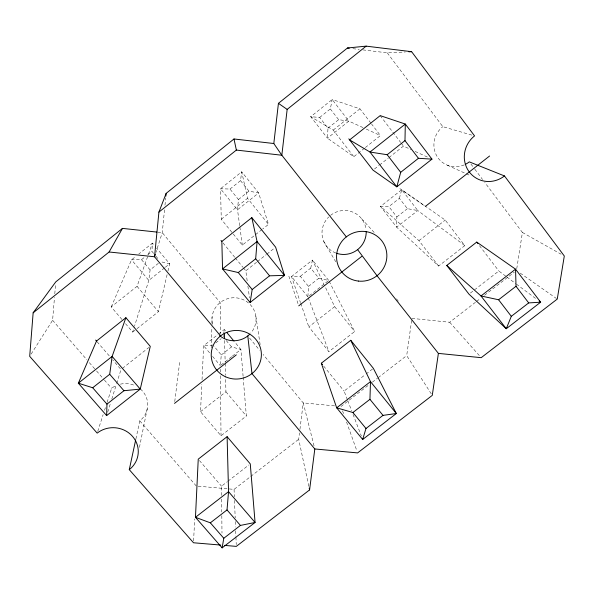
<?xml version="1.0" encoding="UTF-8"?>
<svg xmlns="http://www.w3.org/2000/svg" width="594" height="594" viewBox="0 0 594 594"><rect width="100%" height="100%" fill="white"/><g stroke="black" fill="none" stroke-linecap="round" stroke-linejoin="round"><path stroke-width="0.45" stroke-dasharray="2.97 2.23" d="M211.442 347.861L211.865 327.049M211.939 323.433L212.065 317.099M438.624 266.045L418.941 240.659L380.524 206.422L388.862 206.608L396.866 216.929L396.636 227.146L438.624 266.045L464.805 245.626L445.225 220.077L401.73 189.716L380.524 206.422L396.636 227.146L417.782 210.543L464.805 245.626M243.169 377.183L246.347 416L221.02 435.758L200.512 411.687L201.819 384.221M202.042 379.64L203.66 345.767L217.894 334.548M193.599 540.934L194.684 518.97M362.986 127.584L348.864 121.124L327.442 138.179L310.714 116.684L319.669 117.463L327.977 128.163L327.442 138.179L353.824 156.682L364.612 148.121M328.029 281.029L307.885 296.844L308.494 286.397L300.349 276.299L291.498 276.559L300.453 302.591M153.623 253.43L151.908 251.373L152.435 243.117L138.736 254.061M31.163 354.039L52.599 320.277L54.485 297.416M54.789 293.763L55.465 285.528M261.947 229.559L242.322 245.122L221.28 219.253L220.508 188.744L229.989 189.048L238.432 199.517L237.511 209.779L239.731 226.091M231.675 356.697L220.315 365.614L221.287 354.945L213.602 345.767M164.523 209.816L162.266 232.648L155.925 252.457M164.976 205.249L165.696 197.943M158.398 263.298L150.104 269.914L148.804 280.405L134.6 325.95M174.747 401.551L179.67 362.162M308.813 486.3L298.693 439.285L299.487 432.922M299.94 429.276L303.23 402.888L263.127 354.462M229.989 189.048L240.518 180.643L241.706 171.807L258.642 192.953L268.488 224.369L262.674 228.98M223.27 336.991L223.5 335.328M223.611 334.496L224.302 329.499L225.49 330.925M431.266 393.822L406.69 355.591L411.791 319.29M516.758 268.688L522.408 232.469L484.786 182.455M319.669 117.463L330.338 108.94L332.202 99.517L359.934 108.821L371.02 123.277M139.442 447.393L147.631 406.704M310.744 268.117L312.414 260.083L328.742 280.465L318.867 278.237L310.744 268.117L300.349 276.299M135.892 438.921L139.79 420.834A22.015 21.005 4.6 0 0 141.008 389.56M136.976 328.682L158.42 311.672L167.107 274.651M167.961 271.035L169.654 263.81L156.549 248.062M399.398 198.322L401.73 189.716L417.782 210.543L407.387 208.657L399.398 198.322L388.862 206.608M107.722 412.117L110.432 403.423M111.791 399.079L116.402 384.296M116.669 383.427L121.013 369.52L112.645 359.808M125.534 323.693L132.685 332.083L134.326 326.826M97.735 431.37L103.118 414.686M104.537 410.298L105.383 407.662M107.083 402.39L111.62 388.342A22.015 21.005 4.6 0 1 116.491 385.432M121.963 319.49L111.234 306.905L137.058 286.33L148.136 255.22M148.441 254.351L152.435 243.117L154.202 245.233M111.234 306.905L131.526 259.823L135.855 256.363M164.62 267.82L148.804 280.405L131.526 259.823L141.52 259.66L144.981 256.898M147.75 254.685L151.908 251.373M238.432 199.517L248.945 191.142L258.642 192.953L237.511 209.779L220.508 188.744L241.706 171.807L247.549 198.329L268.488 224.369M327.977 128.163L338.632 119.669L348.864 121.124L332.202 99.517L310.714 116.684L333.219 130.101L353.824 156.682M221.28 219.253L247.549 198.329M333.219 130.101L359.934 108.821M165.34 267.241L169.654 263.81L160.469 261.65M132.685 332.083L136.264 329.247M365.332 147.55L380.442 135.566L371.577 124.005M122.438 368.391L148.849 347.497M247.171 280.754L245.812 270.797L256.727 262.162M257.454 261.59L266.186 254.678M266.914 254.106L274.918 247.772M374.495 169.008L378.838 165.57M379.559 164.998L388.253 158.123M388.973 157.551L403.46 146.094L411.003 149.547M218.607 333.984L224.302 329.499L224.376 332.246M215.748 342.909L221.213 338.602M221.287 354.945L231.526 346.896L240.897 349.45L243.095 376.254M308.494 286.397L318.867 278.237M396.866 216.929L407.387 208.657M232.38 356.14L240.897 349.45L234.385 341.624M200.512 411.687L225.935 391.78L225.527 376.21M329.165 281.281L354.67 331.519L328.92 351.603L308.821 326.878L334.667 306.645L324.339 285.023M418.941 240.659L445.225 220.077M221.614 495.403L221.525 486.196L227.272 481.741M227.992 481.177L248.834 465.005M347.408 399.725L344.089 391.082L365.325 374.606M366.06 374.034L372.646 368.926M470.433 293.042L498.826 271.005L506.162 276.485M198.151 486.189L234.066 489.374L250.044 476.997M250.765 476.433L298.693 439.285M341.001 406.496L368.733 385.001M372.386 382.172L377.494 378.215M378.222 377.65L406.69 355.591M411.917 318.384L449.695 322.252L475.824 302.004M476.551 301.44L480.182 298.626M484.533 295.255L514.293 272.186M213.008 345.062L203.66 345.767L210.202 353.564M362.837 49.874L387.281 52.851L405.316 51.997M334.548 405.88L303.23 402.888L314.367 447.185M157.744 232.165L162.266 232.648L220.166 302.576L220.545 334.088M352.881 48.663L359.222 49.436M387.281 52.851L442.805 126.656L472.787 135.395M447.349 165.199L465.481 173.418M466.305 173.79L470.426 175.653M366.312 129.106L380.442 135.566M415.191 151.463L428.601 157.596M522.408 232.469L561.078 254.202M399.881 188.625L424.606 205.918M520.247 273.143L556.511 298.544M506.897 277.027L515.696 283.598M516.431 284.147L536.241 298.923M361.635 218.763L375.022 233.39M449.695 322.252L479.989 356.318M52.599 320.277L86.924 359.867M89.338 362.644L95.961 370.285M96.562 370.983L103.787 379.314M104.388 380.012L111.62 388.342M139.79 420.834L196.31 486.026M97.097 341.765L109.652 356.333M199.436 460.558L221.525 486.196M137.058 286.33L158.42 311.672M225.935 391.78L246.347 416M141.52 259.66L150.104 269.914M212.585 356.4L220.315 365.614M155.903 256.17L158.761 259.593M226.217 340.525L231.526 346.896M249.569 338.083L259.593 350.185M223.017 242.887L234.704 257.202M235.291 257.915L242.894 267.218M243.473 267.931L245.812 270.797M323.663 366.082L344.089 391.082M307.885 296.844L291.498 276.559L312.414 260.083L323.938 284.192M334.667 306.645L354.67 331.519M240.518 180.643L248.945 191.142M396.48 298.841L399.339 302.465M330.338 108.94L338.632 119.669M380.19 115.622L400.69 142.471M401.24 143.191L403.46 146.094M479.499 245.701L498.826 271.005M470.953 164.07L474.272 168.481M474.829 169.216L482.573 179.514M323.745 241.431L335.751 261.776M308.219 297.698L328.92 351.603M347.742 400.586L351.722 410.959M353.051 414.412L361.352 436.011M342.538 410.796L344.075 415.095M346.54 421.97L357.001 451.188M300.757 303.46L308.821 326.878M288.847 276.121L298.158 304.106M255.814 315.926L260.157 344.683M239.857 226.997L242.322 245.122M247.906 286.182L249.51 297.95M234.066 489.374L234.355 496.733M234.496 500.408L235.187 517.879M235.328 521.562L235.543 527.078M235.692 530.754L235.907 536.271M235.944 537.191L236.234 544.549M224.591 340.488L225.163 362.474M225.193 363.387L225.505 375.297M220.352 369.305L220.381 372.074M220.419 375.764L221.02 435.758M221.651 499.086L221.777 511.969M221.814 515.651L221.993 533.137M120.389 384.147A22.015 21.005 4.6 0 1 134.897 385.536M212.533 324.287A22.06 21.488 -5.7 0 1 239.211 298.329A22.06 21.488 -5.7 0 1 250.75 333.145M330.546 215.355A22.26 21.837 -36.7 0 1 352.502 211.984A22.26 21.837 -36.7 0 1 366.023 229.195M335.781 252.999A22.26 21.837 -36.7 0 1 328.668 217.018M464.256 164.872A22.728 21.941 -57.3 0 1 436.724 155.843A22.728 21.941 -57.3 0 1 442.805 126.656"/><path stroke-width="0.89" d="M431.957 159.133L418.451 158.301L404.982 140.63L405.308 124.049L380.19 115.622L349.636 139.902L369.988 152.042L396.822 186.828L431.957 159.133L405.308 124.049L369.988 152.042L387.169 154.722L400.69 172.319L396.822 186.828L373.039 170.159L348.812 138.833M106.638 415.592L106.965 404.135L92.694 387.756L78.341 383.189L96.503 341.067L125.891 317.716L150.275 346.369L140.251 389.1L106.638 415.592L78.341 383.189L112.118 356.422L125.891 317.716M362.674 439.471L365.986 428.497L352.895 412.511L336.687 407.833L370.493 381.63L396.317 413.521L382.989 415.377L369.943 399.324L370.493 381.63L350.75 340.295L321.332 363.224L336.687 407.833L362.674 439.471L396.317 413.521L373.381 368.354L350.75 340.295M156.838 232.068L122.468 228.393L55.769 281.875L33.145 312.815L29.7 356.341L97.171 433.123A25.03 23.678 3.5 0 1 132.447 436.3A25.03 23.678 3.5 0 1 129.277 469.661L193.51 542.768L220.827 545.077M250.126 302.48L252.183 289.523L238.276 272.549L222.542 268.904L257.076 241.535L284.481 275.393L269.55 275.816L255.687 258.769L257.076 241.535L251.811 217.649L221.844 241.461L222.542 268.904L250.126 302.48L284.481 275.393L275.646 247.201L251.811 217.649M222.141 547.861L223.79 538.261L210.35 522.831L195.463 517.307L228.549 491.661L255.071 522.468L240.429 525.423L227.027 509.927L228.549 491.661L227.108 436.672L198.24 459.169L195.463 517.307L222.141 547.861L255.071 522.468L250.267 463.892L227.108 436.672M346.339 236.887L281.831 155.234L273.812 143.518L233.991 138.974L166.149 193.369L158.917 212.103L154.544 256.764L220.567 335.937M165.875 196.109L166.149 193.369M273.812 143.518L278.43 103.341L347.453 48.003L366.156 46.139L411.627 51.693L474.554 135.907A25.936 24.896 -55.3 0 0 469.215 171.866A25.936 24.896 -55.3 0 0 504.477 175.95L564.3 256.014L557.261 299.072L481.199 357.677L438.387 353.393L377.019 275.72L357.618 249.636M366.156 46.139L287.162 109.4L281.831 155.234L236.367 150.074L158.917 212.103M224.465 545.389L236.301 546.383L309.585 489.916L314.813 448.96L251.975 373.611L247.795 335.944M92.694 387.756L109.719 374.279L112.118 356.422L140.251 389.1L123.946 390.726L106.965 404.135M438.387 353.393L432.269 395.381L357.618 452.91L314.813 448.96M129.277 469.661L135.699 439.82M155.368 254.18L154.544 256.764L109.11 251.99L33.145 312.815M539.174 301.113L540.644 302.205L528.69 302.91L511.308 316.32L506.266 328.72L468.978 294.171L446.762 265.451L476.744 242.085L515.555 269.179L540.644 302.205L506.266 328.72L480.999 295.968L446.762 265.451M109.11 251.99L122.468 228.393M238.276 272.549L255.687 258.769M387.169 154.722L404.982 140.63M252.183 289.523L269.55 275.816M400.69 172.319L418.451 158.301M174.517 403.385L236.338 354.848M298.737 305.851L361.746 256.385M425.349 206.437L489.575 156.014M210.35 522.831L227.027 509.927M352.895 412.511L369.943 399.324M498.589 299.762L516.015 286.286L515.555 269.179L480.999 295.968L498.589 299.762L511.308 316.32M223.79 538.261L240.429 525.423M365.986 428.497L382.989 415.377M408.924 51.827L411.627 51.693M347.453 48.003L349.265 48.218M504.477 175.95L469.29 161.865A22.728 21.941 -57.3 0 1 465.763 164.152M278.43 103.341L287.162 109.4M109.719 374.279L123.946 390.726M95.641 340.072L96.503 341.067M226.678 332.35L233.798 340.911M220.998 240.422L221.844 241.461M321.332 363.224L322.497 364.657M476.744 242.085L477.843 243.533M516.015 286.286L528.69 302.91M309.199 488.105L309.585 489.916M233.991 138.974L236.367 150.074M224.398 333.167L224.539 338.662M249.629 334.333A22.06 21.488 -5.7 0 1 219.735 335.707M366.208 231.645A22.26 21.837 -36.7 0 1 336.546 253.274M221.391 374.406A25.096 24.295 -6.8 0 0 261.226 357.306A25.096 24.295 -6.8 0 0 226.284 332.543A25.096 24.295 -6.8 0 0 221.391 374.406M358.353 281.073A25.349 24.748 -34.7 0 0 384.979 246.287A25.349 24.748 -34.7 0 0 341.795 241.483A25.349 24.748 -34.7 0 0 358.353 281.073"/></g></svg>
